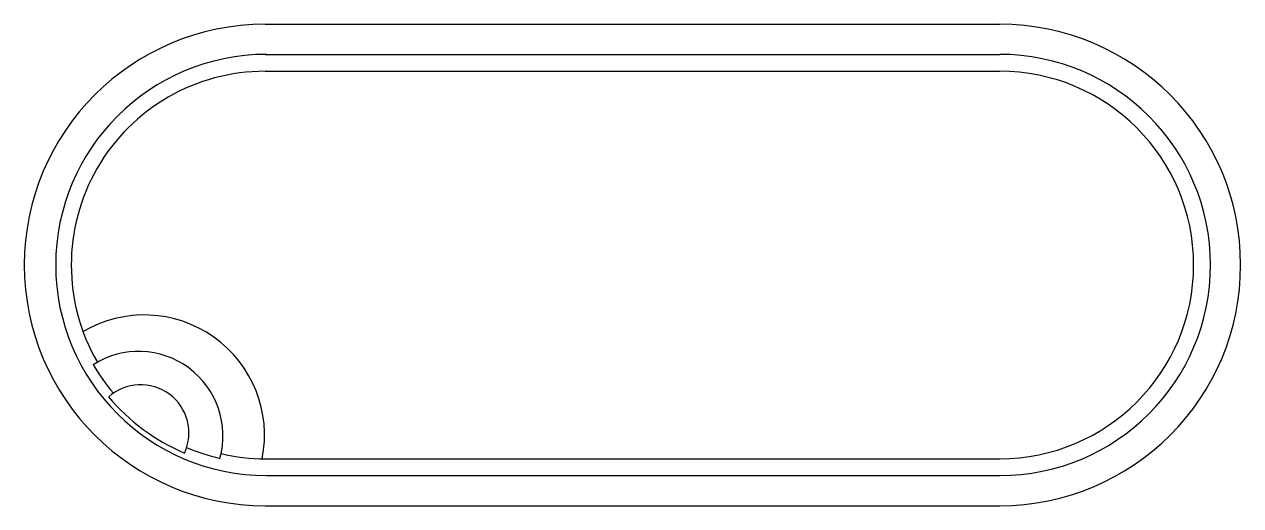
# Model space of a CAD drawing. Extents: x -1208.3 to -1198.2, y 249.4 to 253.4.
import ezdxf

# ---------------------------------------------------------------- set-up
doc = ezdxf.new("R2010")
doc.units = 0
doc.header["$LTSCALE"] = 10
doc.header["$MEASUREMENT"] = 0
doc.layers.add('Piscinas_Fibratec', color=4, linetype='CONTINUOUS')

msp = doc.modelspace()

# ---------------------------------------------------------------- linework, layer by layer
at = {"layer": 'Piscinas_Fibratec'}
for p, q in [((-1206.27, 253.431), (-1200.17, 253.431)), ((-1206.27, 249.431), (-1200.17, 249.431))]:
    msp.add_line(p, q, dxfattribs=at)
at = {"layer": 'Piscinas_Fibratec', "color": 2}
for p, q in [((-1206.27, 253.181), (-1200.17, 253.181)), ((-1206.259, 249.681), (-1200.17, 249.681))]:
    msp.add_line(p, q, dxfattribs=at)
at = {"layer": 'Piscinas_Fibratec', "color": 1}
for p, q in [((-1206.27, 253.041), (-1200.17, 253.041)), ((-1206.27, 249.821), (-1200.17, 249.821))]:
    msp.add_line(p, q, dxfattribs=at)
at = {"layer": 'Piscinas_Fibratec'}
for centre, start, end in [((-1206.27, 251.431), 90, 270), ((-1200.17, 251.431), 270, 90)]:
    msp.add_arc(centre, 2, start, end, dxfattribs=at)
at = {"layer": 'Piscinas_Fibratec', "color": 2}
for centre, start, end in [((-1206.259, 251.431), 90, 270), ((-1200.17, 251.431), 270, 90)]:
    msp.add_arc(centre, 1.75, start, end, dxfattribs=at)
at = {"layer": 'Piscinas_Fibratec', "color": 1}
for centre, radius, start, end in [((-1206.27, 251.431), 1.61, 90, 210.0947), ((-1200.17, 251.431), 1.61, 270, 90), ((-1207.275, 250.016), 1, 348.7694, 120.4695), ((-1207.32, 250.013), 0.7, 344.3439, 122.5932), ((-1206.27, 251.431), 1.65, 210.1156, 220.2068), ((-1207.303, 250.036), 0.4, 335.231, 131.6943), ((-1206.27, 251.431), 1.7, 220.1451, 246.7802), ((-1206.27, 251.431), 1.65, 246.7185, 256.8215), ((-1206.27, 251.431), 1.61, 256.8424, 270), ((-1206.27, 251.431), 1.61, 269.1438, 270)]:
    msp.add_arc(centre, radius, start, end, dxfattribs=at)

doc.saveas('drawing.dxf')
